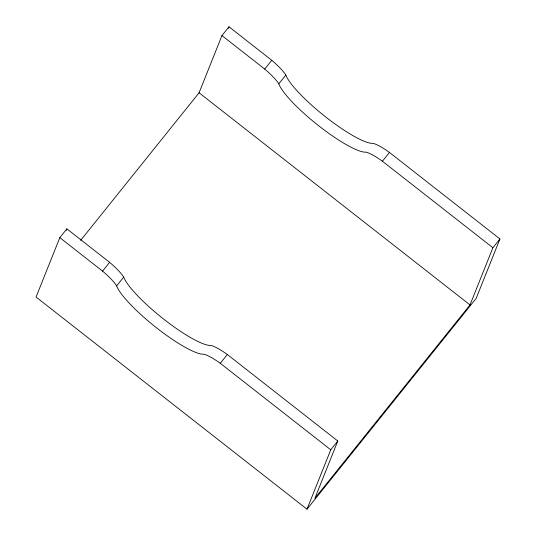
<?xml version="1.0" encoding="UTF-8"?>
<svg xmlns="http://www.w3.org/2000/svg" width="536" height="536" viewBox="0 0 536 536"><rect width="100%" height="100%" fill="white"/><g stroke="black" fill="none" stroke-linecap="round" stroke-linejoin="round"><path stroke-width="0.8" d="M499.941 238.956L492.892 247.739L470.012 304.937L314.927 498.212L337.801 441.014L227.318 354.504A27.396 5.414 38.7 0 0 210.95 345.418A57.453 11.357 38.7 0 1 164.07 319.423A57.453 11.357 38.7 0 1 123.709 277.112A27.396 5.414 38.7 0 0 109.619 262.339L66.866 228.865L59.818 237.649L36.059 297.045L306.994 509.2L476.182 298.351L499.941 238.956L389.451 152.438A27.396 5.414 38.7 0 0 373.083 143.36A57.453 11.357 38.7 0 1 326.203 117.357A57.453 11.357 38.7 0 1 285.849 75.053A27.396 5.414 38.7 0 0 271.759 60.28L229.006 26.8L221.951 35.584L199.077 92.782L80.668 240.356M66.25 230.406L66.866 228.865M228.39 28.341L229.006 26.8M306.994 509.2L330.752 449.805L337.801 441.014M330.752 449.805L220.269 363.287A27.396 5.414 38.7 0 0 203.894 354.209A57.453 11.357 38.7 0 1 157.021 328.206A57.453 11.357 38.7 0 1 116.66 285.896A27.396 5.414 38.7 0 0 102.57 271.122L109.619 262.339M492.892 247.739L382.403 161.222A27.396 5.414 38.7 0 0 366.034 152.144A57.453 11.357 38.7 0 1 319.155 126.141A57.453 11.357 38.7 0 1 278.8 83.837A27.396 5.414 38.7 0 0 264.704 69.064L271.759 60.28M116.66 285.896L123.709 277.112M278.8 83.837L285.849 75.053M220.269 363.287L227.318 354.504M382.403 161.222L389.451 152.438M221.951 35.584L264.704 69.064M199.077 92.782L470.012 304.937M59.818 237.649L102.57 271.122"/></g></svg>
